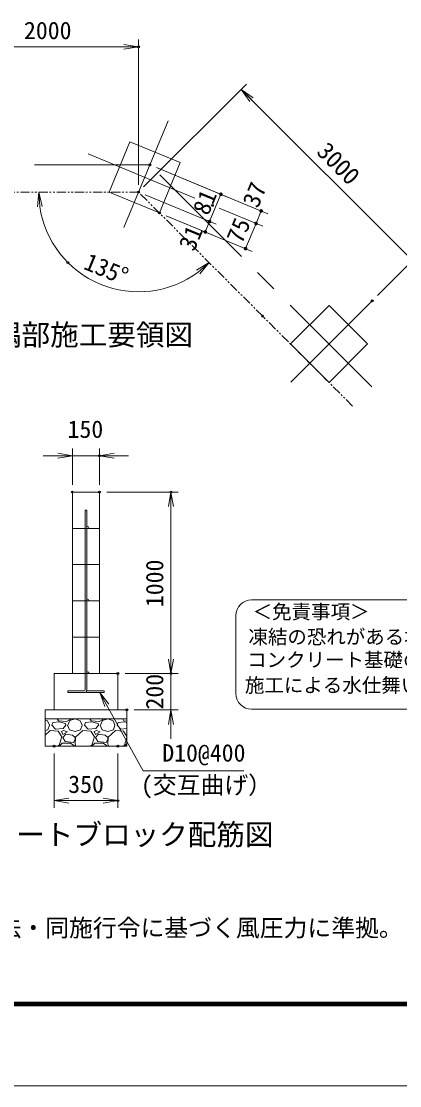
# Model space of a CAD drawing. Units: millimetres at full size, with parts at other scales. Extents: x -12600 to 12600, y -8910 to 8910.
# Drawn here: x 3233 to 6358, y -8910 to -115 of the extents above; entities that cross this region are included whole.
import ezdxf
from ezdxf.enums import TextEntityAlignment as Align

# ---------------------------------------------------------------- set-up
doc = ezdxf.new("R2010")
doc.units = ezdxf.units.MM
doc.header["$LTSCALE"] = 30
doc.header["$PDMODE"] = 32
doc.header["$PDSIZE"] = 15
doc.linetypes.add('USER1', pattern=[50.8, 31.75, -6.35, 6.35, -6.35])
doc.linetypes.add('USER2', pattern=[5, 2.5, -0.5, 0.5, -0.5, 0.5, -0.5])
for name, color, linetype, lineweight in [('0-0_D-STR1', 1, 'Continuous', 18), ('0-1_D-BMK', 2, 'USER1', 13), ('0-2_0', 7, 'Continuous', 18), ('0-3_D-BGD', 7, 'Continuous', 18), ('0-4_D-STR3', 3, 'Continuous', 13), ('0-5_D-STR-DIM', 7, 'Continuous', 13), ('0-7_D-DCR-HCH', 7, 'Continuous', 13), ('0-8_D-STR2', 7, 'Continuous', 13), ('0-9_D-STR-TXT', 7, 'Continuous', 13), ('0-A_D-TTL-TXT', 7, 'Continuous', 13), ('0-B_D-STR4', 7, 'Continuous', 18), ('0-C_D-TTL', 7, 'Continuous', 18)]:
    doc.layers.add(name, color=color, linetype=linetype, lineweight=lineweight)
doc.layers.add('0-6_Defpoints', color=253, linetype='Continuous')
doc.styles.add('ＭＳ ゴシック', font='')
doc.styles.get('ＭＳ ゴシック').set_extended_font_data('MS Gothic')

# ---------------------------------------------------------------- blocks, each defined once
blk = doc.blocks.new('_Open')
at = {"layer": '0-2_0'}
blk.add_line((-30, 5), (0, 0), dxfattribs=at)
blk.add_lwpolyline([(-30, -5), (0, 0), (-30, 0)], dxfattribs=at)
blk = doc.blocks.new('_DotSmall')
at = {"layer": '0-2_0'}
for points in [[(0, 0), (-3.75, 0), (-3.72, 0.47)], [(0, 0), (-3.72, -0.47), (-3.75, 0)], [(0, 0), (-3.72, 0.47), (-3.632, 0.933)], [(0, 0), (-3.632, -0.933), (-3.72, -0.47)], [(0, 0), (-3.632, 0.933), (-3.487, 1.38)], [(0, 0), (-3.487, -1.38), (-3.632, -0.933)], [(0, 0), (-3.487, 1.38), (-3.286, 1.807)], [(0, 0), (-3.286, -1.807), (-3.487, -1.38)], [(0, 0), (-3.286, 1.807), (-3.034, 2.204)], [(0, 0), (-3.034, -2.204), (-3.286, -1.807)], [(0, 0), (-3.034, 2.204), (-2.734, 2.567)], [(0, 0), (-2.734, -2.567), (-3.034, -2.204)], [(0, 0), (-2.734, 2.567), (-2.39, 2.889)], [(0, 0), (-2.39, -2.889), (-2.734, -2.567)], [(0, 0), (-2.39, 2.889), (-2.009, 3.166)], [(0, 0), (-2.009, -3.166), (-2.39, -2.889)], [(0, 0), (-2.009, 3.166), (-1.597, 3.393)], [(0, 0), (-1.597, -3.393), (-2.009, -3.166)], [(0, 0), (-1.597, 3.393), (-1.159, 3.566)], [(0, 0), (-1.159, -3.566), (-1.597, -3.393)], [(0, 0), (-1.159, 3.566), (-0.703, 3.684)], [(0, 0), (-0.703, -3.684), (-1.159, -3.566)], [(0, 0), (-0.703, 3.684), (-0.235, 3.743)], [(0, 0), (-0.235, -3.743), (-0.703, -3.684)], [(0, 0), (-0.235, 3.743), (0.235, 3.743)], [(0, 0), (0.235, -3.743), (-0.235, -3.743)], [(0, 0), (0.235, 3.743), (0.703, 3.684)], [(0, 0), (0.703, 3.684), (1.159, 3.566)], [(0, 0), (1.159, 3.566), (1.597, 3.393)], [(0, 0), (1.597, 3.393), (2.009, 3.166)], [(0, 0), (2.009, 3.166), (2.39, 2.889)], [(0, 0), (2.39, 2.889), (2.734, 2.567)], [(0, 0), (2.734, 2.567), (3.034, 2.204)], [(0, 0), (3.034, 2.204), (3.286, 1.807)], [(0, 0), (3.286, 1.807), (3.487, 1.38)], [(0, 0), (3.487, 1.38), (3.632, 0.933)], [(0, 0), (3.632, 0.933), (3.72, 0.47)], [(0, 0), (3.72, 0.47), (3.75, 0)], [(0, 0), (0.703, -3.684), (0.235, -3.743)], [(0, 0), (1.159, -3.566), (0.703, -3.684)], [(0, 0), (1.597, -3.393), (1.159, -3.566)], [(0, 0), (2.009, -3.166), (1.597, -3.393)], [(0, 0), (2.39, -2.889), (2.009, -3.166)], [(0, 0), (2.734, -2.567), (2.39, -2.889)], [(0, 0), (3.034, -2.204), (2.734, -2.567)], [(0, 0), (3.286, -1.807), (3.034, -2.204)], [(0, 0), (3.487, -1.38), (3.286, -1.807)], [(0, 0), (3.632, -0.933), (3.487, -1.38)], [(0, 0), (3.72, -0.47), (3.632, -0.933)], [(0, 0), (3.75, 0), (3.72, -0.47)]]:
    blk.add_solid(points, dxfattribs=at)

msp = doc.modelspace()

# ---------------------------------------------------------------- linework, layer by layer
at = {"layer": '0-0_D-STR1'}
for points in [[(4129.54, -1110.35), (3957.33, -1526.1), (4373.08, -1698.31), (4545.28, -1282.56)], [(5455.98, -2781.22), (5774.18, -3099.41), (6092.38, -2781.22), (5774.18, -2463.02)]]:
    msp.add_lwpolyline(points, close=True, dxfattribs=at)
at = {"layer": '0-1_D-BMK'}
for p, q in [((4444.42, -938.11), (4058.19, -1870.55)), ((3785.09, -1211.22), (4717.53, -1597.45)), ((4294.07, -1301.1), (2200.87, -1301.1)), ((6127.73, -3134.77), (4294.07, -1301.1)), ((6131.01, -2424.38), (5417.35, -3138.05))]:
    msp.add_line(p, q, dxfattribs=at)
at = {"layer": '0-3_D-BGD'}
for p, q in [((3654.58, -4004.56), (3654.58, -5504.57)), ((3879.58, -4004.56), (3654.58, -4004.56)), ((3879.57, -4004.56), (3879.58, -5504.57)), ((3879.58, -4304.57), (3654.58, -4304.57)), ((3879.58, -4604.56), (3654.58, -4604.56)), ((3879.58, -4904.56), (3654.58, -4904.56)), ((3879.58, -5204.56), (3654.58, -5204.56))]:
    msp.add_line(p, q, dxfattribs=at)
at = {"layer": '0-4_D-STR3'}
for p, q in [((3759.58, -4154.57), (3759.58, -5639.56)), ((3774.58, -4154.57), (3759.58, -4154.57)), ((3774.58, -4154.57), (3774.58, -5639.56)), ((3617.08, -5647.06), (3752.08, -5647.06)), ((3617.08, -5662.06), (3617.08, -5647.06)), ((3617.08, -5662.06), (3752.08, -5662.06)), ((3782.08, -5647.06), (3917.08, -5647.06)), ((3782.08, -5662.06), (3917.08, -5662.06)), ((3917.08, -5647.06), (3917.08, -5662.06))]:
    msp.add_line(p, q, dxfattribs=at)
for centre in [(3782.08, -4297.07), (3782.08, -4897.06), (3782.08, -5497.06)]:
    msp.add_circle(centre, 7.5, dxfattribs=at)
for centre, radius, start, end in [((3752.08, -5639.56), 7.5, 270, 0), ((3752.08, -5639.56), 22.5, 270, 0), ((3782.08, -5639.56), 22.5, 228.18969, 270), ((3782.08, -5639.56), 7.5, 180, 270)]:
    msp.add_arc(centre, radius, start, end, dxfattribs=at)
at = {"layer": '0-5_D-STR-DIM'}
for p, q in [((2700.87, -326.1), (4200.87, -326.1)), ((4200.87, -1466.1), (4200.87, -266.1)), ((4243.3, -1483.67), (5091.82, -635.15)), ((5049.4, -677.57), (6463.61, -2091.79)), ((4349.5, -1324.06), (4936.69, -1567.28)), ((4349.5, -1324.06), (5269.29, -1705.05)), ((4256.3, -1549.06), (4843.49, -1792.28)), ((4256.3, -1549.06), (4843.49, -1792.28)), ((4788.06, -1769.32), (4881.26, -1544.32)), ((4866.21, -1659.03), (5226.53, -1808.28)), ((4866.21, -1659.03), (5226.53, -1808.28)), ((4429.64, -1721.74), (4807.83, -1878.39)), ((4429.64, -1721.74), (5140.42, -2016.15)), ((5171.09, -1785.32), (5213.85, -1682.09)), ((4788.06, -1769.32), (4752.39, -1855.43)), ((5171.09, -1785.32), (5084.99, -1993.19)), ((6173.44, -2381.96), (6506.04, -2049.36)), ((3654.58, -3944.56), (3654.58, -3644.56)), ((3879.57, -3944.56), (3879.57, -3644.56)), ((3534.58, -3704.56), (3414.58, -3704.56)), ((3654.58, -3704.56), (3879.57, -3704.56)), ((3999.57, -3704.56), (4119.57, -3704.56)), ((3939.58, -4004.56), (4529.13, -4004.56)), ((4469.13, -5504.56), (4469.13, -4004.56)), ((4469.13, -5384.56), (4469.13, -5264.56)), ((4089.58, -5504.56), (4529.13, -5504.56)), ((4089.58, -5504.56), (4529.13, -5504.56)), ((4469.13, -5804.56), (4469.13, -5504.56)), ((4164.58, -5804.56), (4529.13, -5804.56)), ((4469.13, -5924.56), (4469.13, -6044.56)), ((3504.58, -6164.56), (3504.58, -6614.56)), ((4029.58, -6164.56), (4029.58, -6614.56)), ((3504.58, -6554.56), (4029.58, -6554.56))]:
    msp.add_line(p, q, dxfattribs=at)
msp.add_arc((4200.87, -1526.1), 824.24, 188.34905, 306.65095, dxfattribs=at)
at = {"layer": '0-6_Defpoints'}
for p in [(4200.87, -326.1), (4294.07, -1301.1), (4294.07, -1301.1), (4200.87, -1526.1), (4200.87, -1526.1), (4200.87, -1526.1), (4200.87, -1526.1), (4881.26, -1544.32), (4810.77, -1636.07), (4374.21, -1698.78), (4374.21, -1698.78), (5213.85, -1682.09), (4752.39, -1855.43), (5084.99, -1993.19), (3618.05, -2108.92), (6131.01, -2424.38), (5226.17, -2551.41), (3879.57, -3704.56), (3654.58, -4004.56), (3879.57, -4004.56), (3879.58, -4004.56), (4469.13, -4004.56), (4029.58, -5504.56), (4469.13, -5504.56), (4104.58, -5804.56), (3504.58, -6104.56), (4029.58, -6104.56), (4029.58, -6554.56)]:
    msp.add_point(p, dxfattribs=at)
at = {"layer": '0-7_D-DCR-HCH'}
for p, q in [((3429.58, -5887.72), (3450.43, -5895.54)), ((3539.53, -5895.54), (3530.21, -5879.56)), ((3647.84, -5879.56), (3607.03, -5900.94)), ((3634.03, -5892.84), (3676.51, -5879.56)), ((3677.83, -5879.56), (3720.43, -5895.54)), ((3809.53, -5895.54), (3800.21, -5879.56)), ((3917.84, -5879.56), (3877.03, -5900.94)), ((3904.03, -5892.84), (3946.51, -5879.56)), ((3947.83, -5879.56), (3990.43, -5895.54)), ((4079.53, -5895.54), (4070.21, -5879.56)), ((3429.58, -5975.37), (3453.13, -5968.44)), ((3472.03, -5973.84), (3429.58, -6012.6)), ((3450.43, -5895.54), (3466.63, -5930.64)), ((3453.13, -5968.44), (3466.63, -5930.64)), ((3536.83, -5979.24), (3472.03, -5973.84)), ((3485.53, -5930.64), (3493.63, -5909.04)), ((3515.23, -5963.04), (3485.53, -5930.64)), ((3544.93, -5903.64), (3493.63, -5909.04)), ((3577.33, -5957.64), (3515.23, -5963.04)), ((3566.53, -6027.84), (3536.83, -5979.24)), ((3607.03, -5900.94), (3539.53, -5895.54)), ((3598.93, -5917.14), (3544.93, -5903.64)), ((3582.73, -5973.84), (3563.83, -5981.94)), ((3601.63, -5930.64), (3577.33, -5957.64)), ((3615.13, -5984.64), (3582.73, -5973.84)), ((3601.63, -5930.64), (3598.93, -5917.14)), ((3615.13, -5930.64), (3631.33, -5968.44)), ((3617.83, -5930.64), (3634.03, -5892.84)), ((3631.33, -5968.44), (3677.23, -5981.94)), ((3677.23, -5981.94), (3723.13, -5968.44)), ((3742.03, -5973.84), (3679.93, -6030.54)), ((3720.43, -5895.54), (3736.63, -5930.64)), ((3723.13, -5968.44), (3736.63, -5930.64)), ((3806.83, -5979.24), (3742.03, -5973.84)), ((3755.53, -5930.64), (3763.63, -5909.04)), ((3785.23, -5963.04), (3755.53, -5930.64)), ((3814.93, -5903.64), (3763.63, -5909.04)), ((3847.33, -5957.64), (3785.23, -5963.04)), ((3836.53, -6027.84), (3806.83, -5979.24)), ((3877.03, -5900.94), (3809.53, -5895.54)), ((3868.93, -5917.14), (3814.93, -5903.64)), ((3852.73, -5973.84), (3833.83, -5981.94)), ((3871.63, -5930.64), (3847.33, -5957.64)), ((3885.13, -5984.64), (3852.73, -5973.84)), ((3871.63, -5930.64), (3868.93, -5917.14)), ((3885.13, -5930.64), (3901.33, -5968.44)), ((3887.83, -5930.64), (3904.03, -5892.84)), ((3901.33, -5968.44), (3947.23, -5981.94)), ((3947.23, -5981.94), (3993.13, -5968.44)), ((4012.03, -5973.84), (3949.93, -6030.54)), ((3990.43, -5895.54), (4006.63, -5930.64)), ((3993.13, -5968.44), (4006.63, -5930.64)), ((4076.83, -5979.24), (4012.03, -5973.84)), ((4025.53, -5930.64), (4033.63, -5909.04)), ((4055.23, -5963.04), (4025.53, -5930.64)), ((4084.93, -5903.64), (4033.63, -5909.04)), ((4104.58, -5958.75), (4055.23, -5963.04)), ((4104.58, -6024.65), (4076.83, -5979.24)), ((4104.58, -5897.54), (4079.53, -5895.54)), ((4104.58, -5908.55), (4084.93, -5903.64)), ((3544.93, -6095.34), (3566.53, -6027.84)), ((3563.83, -5981.94), (3574.63, -6008.94)), ((3574.63, -6008.94), (3615.13, -5984.64)), ((3601.63, -6006.24), (3574.63, -6033.24)), ((3574.63, -6033.24), (3596.23, -6065.64)), ((3596.23, -6065.64), (3663.73, -6073.74)), ((3655.63, -6014.34), (3601.63, -6006.24)), ((3677.23, -6033.24), (3655.63, -6014.34)), ((3663.73, -6073.74), (3677.23, -6049.44)), ((3679.93, -6030.54), (3677.23, -6087.24)), ((3677.23, -6049.44), (3677.23, -6033.24)), ((3814.93, -6095.34), (3836.53, -6027.84)), ((3833.83, -5981.94), (3844.63, -6008.94)), ((3844.63, -6008.94), (3885.13, -5984.64)), ((3871.63, -6006.24), (3844.63, -6033.24)), ((3844.63, -6033.24), (3866.23, -6065.64)), ((3866.23, -6065.64), (3933.73, -6073.74)), ((3925.63, -6014.34), (3871.63, -6006.24)), ((3947.23, -6033.24), (3925.63, -6014.34)), ((3933.73, -6073.74), (3947.23, -6049.44)), ((3949.93, -6030.54), (3947.23, -6087.24)), ((3947.23, -6049.44), (3947.23, -6033.24)), ((4084.93, -6095.34), (4104.58, -6033.94)), ((4104.58, -5981.62), (4103.83, -5981.94)), ((4103.83, -5981.94), (4104.58, -5983.81)), ((3532.99, -6104.56), (3544.93, -6095.34)), ((3546.35, -6104.56), (3569.23, -6079.14)), ((3569.23, -6079.14), (3639.43, -6079.14)), ((3639.43, -6079.14), (3674.53, -6103.44)), ((3674.53, -6103.44), (3674.21, -6104.56)), ((3677.23, -6087.24), (3684.52, -6104.56)), ((3802.99, -6104.56), (3814.93, -6095.34)), ((3816.35, -6104.56), (3839.23, -6079.14)), ((3944.53, -6103.44), (3944.21, -6104.56)), ((3947.23, -6087.24), (3954.52, -6104.56)), ((4072.99, -6104.56), (4084.93, -6095.34)), ((4086.35, -6104.56), (4104.58, -6084.31))]:
    msp.add_line(p, q, dxfattribs=at)
msp.add_lwpolyline([(3839.23, -6079.14), (3909.43, -6079.14), (3944.53, -6103.44)], dxfattribs=at)
at = {"layer": '0-8_D-STR2', "linetype": 'USER2'}
for p, q in [((4200.87, -1526.1), (2200.87, -1526.1)), ((5968.64, -3293.87), (4200.87, -1526.1))]:
    msp.add_line(p, q, dxfattribs=at)
at = {"layer": '0-9_D-STR-TXT'}
msp.add_lwpolyline([(5071.62, -6309.52), (4238.14, -6309.52), (3882.35, -5663.82)], dxfattribs=at)
at = {"layer": '0-A_D-TTL-TXT', "color": 2}
for p, q in [((11441.5, -4896.55), (5133.9, -4896.55)), ((5004.94, -5025.51), (5004.94, -5670.31)), ((5133.9, -5799.27), (11441.5, -5799.27))]:
    msp.add_line(p, q, dxfattribs=at)
for centre, start, end in [((5133.9, -5025.51), 90, 180), ((5133.9, -5670.31), 180, 270)]:
    msp.add_arc(centre, 128.96, start, end, dxfattribs=at)
at = {"layer": '0-B_D-STR4'}
for p, q in [((4029.58, -5804.56), (4029.58, -5504.56)), ((3429.58, -5804.56), (4104.58, -5804.56)), ((3429.58, -5804.56), (3429.58, -6104.56)), ((4104.58, -5804.56), (4104.58, -6104.56)), ((3429.58, -5879.56), (4104.58, -5879.56)), ((3429.58, -6104.56), (4104.58, -6104.56))]:
    msp.add_line(p, q, dxfattribs=at)
msp.add_lwpolyline([(4029.58, -5504.56), (3504.58, -5504.56), (3504.58, -5804.56)], dxfattribs=at)
at = {"layer": '0-C_D-TTL', "color": 2}
msp.add_lwpolyline([(-12600, 8910), (12600, 8910), (12600, -8910), (-12600, -8910)], close=True, dxfattribs=at)
at = {"layer": '0-C_D-TTL'}
for points in [[(-11790, 8250), (11790, 8250), (11790, -8250), (-11790, -8250)], [(-11782.5, 8242.5), (11782.5, 8242.5), (11782.5, -8242.5), (-11782.5, -8242.5)], [(-11775, 8235), (11775, 8235), (11775, -8235), (-11775, -8235)], [(-11767.5, 8227.5), (11767.5, 8227.5), (11767.5, -8227.5), (-11767.5, -8227.5)], [(-11760, 8220), (11760, 8220), (11760, -8220), (-11760, -8220)]]:
    msp.add_lwpolyline(points, close=True, dxfattribs=at)

# ---------------------------------------------------------------- block references
at = {"layer": '0-5_D-STR-DIM', "xscale": 4, "yscale": 4}
for p in [(4200.87, -326.1), (3654.58, -3704.56), (4029.58, -6554.56)]:
    msp.add_blockref('_Open', p, dxfattribs=at)
for name, p, rotation in [('_Open', (5049.4, -677.57), 135), ('_Open', (3376.63, -1526.1), 94.17453), ('_DotSmall', (4881.26, -1544.32), 247.5), ('_DotSmall', (5213.85, -1682.09), 67.5), ('_DotSmall', (4788.06, -1769.32), 67.5), ('_DotSmall', (4788.06, -1769.32), 247.5), ('_DotSmall', (4752.39, -1855.43), 67.5), ('_DotSmall', (5171.09, -1785.32), 247.5), ('_DotSmall', (5171.09, -1785.32), 67.5), ('_DotSmall', (5084.99, -1993.19), 247.5), ('_Open', (4783.69, -2108.92), 40.82547), ('_Open', (3879.57, -3704.56), 180), ('_Open', (4469.13, -4004.56), 90), ('_Open', (4469.13, -5504.56), 270), ('_Open', (4469.13, -5504.56), 270), ('_Open', (4469.13, -5804.56), 90), ('_Open', (3504.58, -6554.56), 180)]:
    msp.add_blockref(name, p, dxfattribs=dict(at, rotation=rotation))
at = {"layer": '0-9_D-STR-TXT', "xscale": 4, "yscale": 4, "rotation": 118.85488}
msp.add_blockref('_Open', (3881.39, -5662.06), dxfattribs=at)

# ---------------------------------------------------------------- texts
at = {"layer": '0-5_D-STR-DIM', "style": 'ＭＳ ゴシック'}
for s, p in [('2000', (3255.06, -305.86)), ('150', (3615.09, -3600.32)), ('350', (3620.42, -6534.32))]:
    msp.add_text(s, height=144.3, dxfattribs=at).set_placement(p, align=Align.BOTTOM_LEFT)
for s, rotation, p in [('3000', 315, (5632.63, -1232.17)), ('37', 67.5, (5227.07, -1681.9)), ('81', 67.5, (4816.23, -1744.04)), ('75', 67.5, (5094.99, -1977.78)), ('31', 67.5, (4700.81, -2039.5)), ('135°', 337.5, (3722.14, -2198.04)), ('1000', 90, (4448.89, -4955.32)), ('200', 90, (4448.89, -5801.6))]:
    msp.add_text(s, height=144.3, rotation=rotation, dxfattribs=at).set_placement(p, align=Align.BOTTOM_LEFT)
at = {"layer": '0-9_D-STR-TXT', "style": 'ＭＳ ゴシック'}
for s, p in [('D10@400', (4397, -6275.19)), ('(交互曲げ）', (4220.94, -6540.99))]:
    msp.add_text(s, height=144.3, dxfattribs=at).set_placement(p, align=Align.BOTTOM_LEFT)
at = {"layer": '0-A_D-TTL-TXT', "style": 'ＭＳ ゴシック'}
for s, height, p in [('隅部施工要領図', 173.1, (2998.54, -2844.01)), ('＜免責事項＞ \u3000\u3000', 117.9, (5143.46, -5087.87)), ('凍結の恐れがある場所への設置は、内部に溜まった雨水等の凍結融解により支柱の破損や', 117.9, (5108.57, -5295.49)), ('コンクリート基礎の破損の恐れがありますので施工時、水仕舞いを行ってください。', 117.9, (5097.97, -5484.86)), ('施工による水仕舞い不備で起こる支柱・基礎の破損について当社は責任を負いかねます。 ', 117.9, (5079.94, -5695.05)), ('コンクリートブロック配筋図', 173.1, (2246.67, -6973.31)), ('（設計条件）風荷重：昭和57年改正 建築基準法・同施行令に基づく風圧力に準拠。', 144.3, (-997.35, -7720.81))]:
    msp.add_text(s, height=height, dxfattribs=at).set_placement(p, align=Align.BOTTOM_LEFT)

doc.saveas('drawing.dxf')
